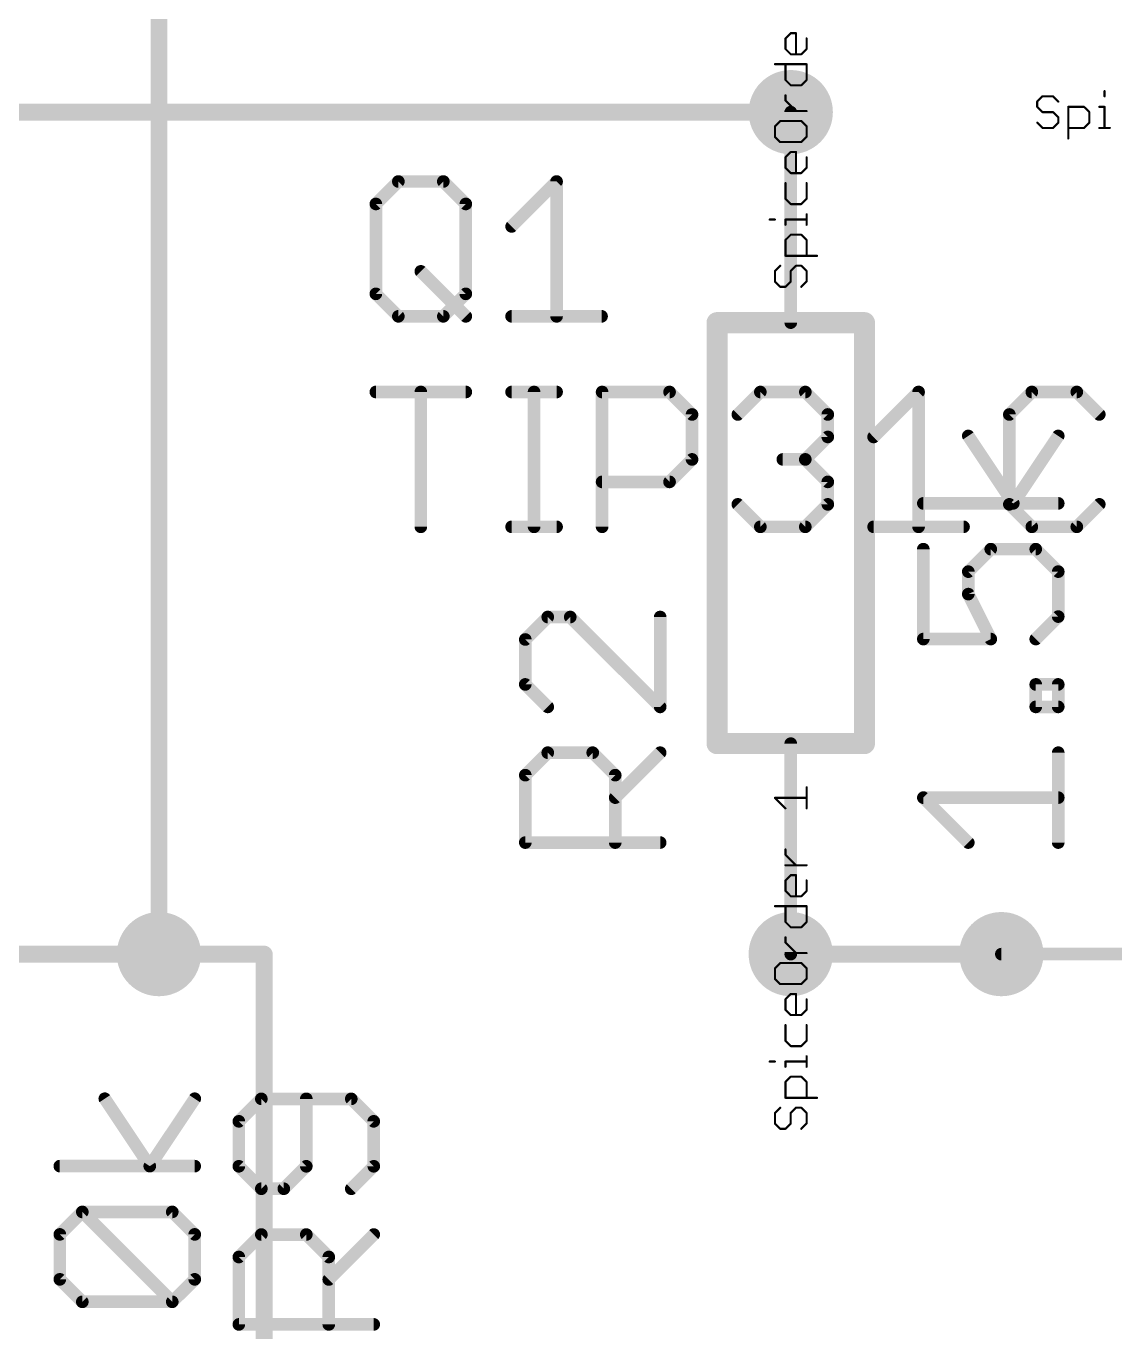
# Model space of a CAD drawing. Extents: x -22 to 205, y 41 to 107.
# Drawn here: x 39.04 to 52.17, y 64.02 to 79.78 of the extents above; entities that cross this region are included whole.
import ezdxf

# ---------------------------------------------------------------- set-up
doc = ezdxf.new("R2010")
doc.units = 0
for name, color, linetype in [('91', 94, 'CONTINUOUS'), ('94', 14, 'CONTINUOUS'), ('95', 251, 'CONTINUOUS'), ('96', 251, 'CONTINUOUS'), ('99', 214, 'CONTINUOUS')]:
    doc.layers.add(name, color=color, linetype=linetype)

msp = doc.modelspace()

# ---------------------------------------------------------------- linework, layer by layer
at = {"layer": '91', "const_width": 0.2032}
for points in [[(40.64, 68.58), (40.64, 92.71)], [(48.26, 78.74), (33.02, 78.74)], [(35.56, 68.58), (40.64, 68.58)], [(41.91, 68.58), (40.64, 68.58)], [(41.91, 62.23), (41.91, 68.58)], [(48.26, 68.58), (50.8, 68.58)]]:
    msp.add_lwpolyline(points, dxfattribs=at)
at = {"layer": '91'}
for points, const_width in [([(48.26, 78.486, 1), (48.26, 78.994, 1), (48.26, 78.486)], 0.508), ([(48.26, 78.6892, 1), (48.26, 78.7908)], 0.1016), ([(40.64, 68.326, 1), (40.64, 68.834, 1), (40.64, 68.326)], 0.508), ([(48.26, 68.326, 1), (48.26, 68.834, 1), (48.26, 68.326)], 0.508), ([(50.8, 68.326, 1), (50.8, 68.834, 1), (50.8, 68.326)], 0.508), ([(40.64, 68.6308, 1), (40.64, 68.5292)], 0.1016), ([(40.5892, 68.58, 1), (40.6908, 68.58)], 0.1016), ([(40.64, 68.5292, 1), (40.64, 68.6308)], 0.1016), ([(41.9608, 68.58, 1), (41.8592, 68.58)], 0.1016), ([(41.91, 68.5292, 1), (41.91, 68.6308)], 0.1016), ([(48.26, 68.6308, 1), (48.26, 68.5292)], 0.1016), ([(50.8, 68.5292, 1), (50.8, 68.6308)], 0.1016)]:
    msp.add_lwpolyline(points, format="xyb", dxfattribs=dict(at, const_width=const_width))
at = {"layer": '94'}
for points, const_width in [([(48.26, 78.74), (48.26, 76.2)], 0.1524), ([(47.371, 76.2), (47.371, 71.12)], 0.254), ([(49.149, 76.2), (47.371, 76.2)], 0.254), ([(49.149, 71.12), (49.149, 76.2)], 0.254), ([(49.149, 71.12), (47.371, 71.12)], 0.254), ([(48.26, 68.58), (48.26, 71.12)], 0.1524), ([(50.8, 68.58), (53.34, 68.58)], 0.1524)]:
    msp.add_lwpolyline(points, dxfattribs=dict(at, const_width=const_width))
for points, const_width in [([(48.2981, 78.74, 1), (48.2219, 78.74)], 0.0762), ([(47.4345, 76.2, 1), (47.3075, 76.2)], 0.127), ([(47.371, 76.2635, 1), (47.371, 76.1365)], 0.127), ([(49.2125, 76.2, 1), (49.0855, 76.2)], 0.127), ([(49.149, 76.1365, 1), (49.149, 76.2635)], 0.127), ([(48.2219, 76.2, 1), (48.2981, 76.2)], 0.0762), ([(47.371, 71.1835, 1), (47.371, 71.0565)], 0.127), ([(49.149, 71.0565, 1), (49.149, 71.1835)], 0.127), ([(47.3075, 71.12, 1), (47.4345, 71.12)], 0.127), ([(48.2981, 71.12, 1), (48.2219, 71.12)], 0.0762), ([(49.0855, 71.12, 1), (49.2125, 71.12)], 0.127), ([(48.2219, 68.58, 1), (48.2981, 68.58)], 0.0762), ([(50.8, 68.6181, 1), (50.8, 68.5419)], 0.0762)]:
    msp.add_lwpolyline(points, format="xyb", dxfattribs=dict(at, const_width=const_width))
at = {"layer": '95', "const_width": 0.1524}
for points in [[(43.2562, 77.632), (43.5274, 77.9032)], [(43.5274, 77.9032), (44.0697, 77.9032)], [(44.0697, 77.9032), (44.3409, 77.632)], [(44.8934, 77.3609), (45.4357, 77.9032)], [(45.4357, 77.9032), (45.4357, 76.2762)], [(43.2562, 76.5474), (43.2562, 77.632)], [(44.3409, 77.632), (44.3409, 76.5474)], [(43.7985, 76.8185), (44.3409, 76.2762)], [(43.5274, 76.2762), (43.2562, 76.5474)], [(44.3409, 76.5474), (44.0697, 76.2762)], [(44.0697, 76.2762), (43.5274, 76.2762)], [(44.8934, 76.2762), (45.978, 76.2762)], [(45.3294, 72.648), (45.0582, 72.3769)], [(45.6005, 72.648), (45.3294, 72.648)], [(46.6852, 71.5634), (45.6005, 72.648)], [(46.6852, 72.648), (46.6852, 71.5634)], [(45.0582, 72.3769), (45.0582, 71.8345)], [(45.0582, 71.8345), (45.3294, 71.5634)], [(45.0582, 70.7397), (45.3294, 71.0109)], [(45.3294, 71.0109), (45.8717, 71.0109)], [(45.8717, 71.0109), (46.1429, 70.7397)], [(46.1429, 70.4685), (46.6852, 71.0109)], [(45.0582, 69.9262), (45.0582, 70.7397)], [(46.1429, 70.7397), (46.1429, 69.9262)], [(46.6852, 69.9262), (45.0582, 69.9262)], [(41.875, 66.8337), (41.6038, 66.5625)], [(42.9596, 66.8337), (41.875, 66.8337)], [(42.4173, 66.0202), (42.4173, 66.8337)], [(43.2308, 66.5625), (42.9596, 66.8337)], [(41.6038, 66.5625), (41.6038, 66.0202)], [(43.2308, 66.0202), (43.2308, 66.5625)], [(41.6038, 66.0202), (41.875, 65.749)], [(42.1461, 65.749), (42.4173, 66.0202)], [(42.9596, 65.749), (43.2308, 66.0202)], [(41.875, 65.749), (42.1461, 65.749)], [(41.6038, 64.9254), (41.875, 65.1965)], [(41.875, 65.1965), (42.4173, 65.1965)], [(42.4173, 65.1965), (42.6885, 64.9254)], [(42.6885, 64.6542), (43.2308, 65.1965)], [(41.6038, 64.1119), (41.6038, 64.9254)], [(42.6885, 64.9254), (42.6885, 64.1119)], [(43.2308, 64.1119), (41.6038, 64.1119)]]:
    msp.add_lwpolyline(points, dxfattribs=at)
at = {"layer": '95', "const_width": 0.0762}
for points in [[(43.5274, 77.9413, 1), (43.5274, 77.8651)], [(43.5543, 77.8762, 1), (43.5004, 77.9301)], [(44.0966, 77.9301, 1), (44.0428, 77.8762)], [(44.0697, 77.8651, 1), (44.0697, 77.9413)], [(45.4738, 77.9032, 1), (45.3976, 77.9032)], [(45.4626, 77.8762, 1), (45.4087, 77.9301)], [(43.2943, 77.632, 1), (43.2181, 77.632)], [(43.2293, 77.659, 1), (43.2831, 77.6051)], [(44.379, 77.632, 1), (44.3028, 77.632)], [(44.3139, 77.6051, 1), (44.3678, 77.659)], [(44.8664, 77.3878, 1), (44.9203, 77.3339)], [(43.8255, 76.8455, 1), (43.7716, 76.7916)], [(43.2831, 76.5743, 1), (43.2293, 76.5204)], [(43.2181, 76.5474, 1), (43.2943, 76.5474)], [(44.3028, 76.5474, 1), (44.379, 76.5474)], [(44.3678, 76.5204, 1), (44.3139, 76.5743)], [(43.5274, 76.3143, 1), (43.5274, 76.2381)], [(43.5004, 76.2493, 1), (43.5543, 76.3031)], [(44.0428, 76.3031, 1), (44.0966, 76.2493)], [(44.0697, 76.2381, 1), (44.0697, 76.3143)], [(44.3139, 76.2493, 1), (44.3678, 76.3031)], [(44.8934, 76.3143, 1), (44.8934, 76.2381)], [(45.3976, 76.2762, 1), (45.4738, 76.2762)], [(45.978, 76.2381, 1), (45.978, 76.3143)], [(45.3294, 72.6861, 1), (45.3294, 72.6099)], [(45.3563, 72.6211, 1), (45.3024, 72.675)], [(45.6275, 72.675, 1), (45.5736, 72.6211)], [(45.6005, 72.6099, 1), (45.6005, 72.6861)], [(46.7233, 72.648, 1), (46.6471, 72.648)], [(45.0963, 72.3769, 1), (45.0201, 72.3769)], [(45.0313, 72.4038, 1), (45.0852, 72.3499)], [(45.0852, 71.8615, 1), (45.0313, 71.8076)], [(45.0201, 71.8345, 1), (45.0963, 71.8345)], [(45.3024, 71.5364, 1), (45.3563, 71.5903)], [(46.6471, 71.5634, 1), (46.7233, 71.5634)], [(46.6583, 71.5364, 1), (46.7121, 71.5903)], [(45.3294, 71.049, 1), (45.3294, 70.9728)], [(45.3563, 70.9839, 1), (45.3024, 71.0378)], [(45.8986, 71.0378, 1), (45.8448, 70.9839)], [(45.8717, 70.9728, 1), (45.8717, 71.049)], [(46.7121, 70.9839, 1), (46.6583, 71.0378)], [(45.0963, 70.7397, 1), (45.0201, 70.7397)], [(45.0313, 70.7666, 1), (45.0852, 70.7128)], [(46.181, 70.7397, 1), (46.1048, 70.7397)], [(46.1159, 70.7128, 1), (46.1698, 70.7666)], [(46.1159, 70.4955, 1), (46.1698, 70.4416)], [(45.0582, 69.9643, 1), (45.0582, 69.8881)], [(45.0201, 69.9262, 1), (45.0963, 69.9262)], [(46.1048, 69.9262, 1), (46.181, 69.9262)], [(46.6852, 69.8881, 1), (46.6852, 69.9643)], [(41.875, 66.8718, 1), (41.875, 66.7956)], [(41.9019, 66.8068, 1), (41.848, 66.8606)], [(42.4554, 66.8337, 1), (42.3792, 66.8337)], [(42.9866, 66.8606, 1), (42.9327, 66.8068)], [(42.9596, 66.7956, 1), (42.9596, 66.8718)], [(41.6419, 66.5625, 1), (41.5657, 66.5625)], [(41.5769, 66.5895, 1), (41.6308, 66.5356)], [(43.2689, 66.5625, 1), (43.1927, 66.5625)], [(43.2039, 66.5356, 1), (43.2577, 66.5895)], [(41.5657, 66.0202, 1), (41.6419, 66.0202)], [(41.6308, 66.0471, 1), (41.5769, 65.9933)], [(42.3792, 66.0202, 1), (42.4554, 66.0202)], [(42.4442, 65.9933, 1), (42.3904, 66.0471)], [(43.1927, 66.0202, 1), (43.2689, 66.0202)], [(43.2577, 65.9933, 1), (43.2039, 66.0471)], [(41.875, 65.7871, 1), (41.875, 65.7109)], [(41.848, 65.7221, 1), (41.9019, 65.776)], [(42.1192, 65.776, 1), (42.1731, 65.7221)], [(42.1461, 65.7109, 1), (42.1461, 65.7871)], [(42.9327, 65.776, 1), (42.9866, 65.7221)], [(41.875, 65.2346, 1), (41.875, 65.1584)], [(41.9019, 65.1696, 1), (41.848, 65.2235)], [(42.4442, 65.2235, 1), (42.3904, 65.1696)], [(42.4173, 65.1584, 1), (42.4173, 65.2346)], [(43.2577, 65.1696, 1), (43.2039, 65.2235)], [(41.6419, 64.9254, 1), (41.5657, 64.9254)], [(41.5769, 64.9523, 1), (41.6308, 64.8984)], [(42.7266, 64.9254, 1), (42.6504, 64.9254)], [(42.6615, 64.8984, 1), (42.7154, 64.9523)], [(42.6615, 64.6812, 1), (42.7154, 64.6273)], [(41.6038, 64.15, 1), (41.6038, 64.0738)], [(41.5657, 64.1119, 1), (41.6419, 64.1119)], [(42.6504, 64.1119, 1), (42.7266, 64.1119)], [(43.2308, 64.0738, 1), (43.2308, 64.15)]]:
    msp.add_lwpolyline(points, format="xyb", dxfattribs=at)
at = {"layer": '96', "const_width": 0.1524}
for points in [[(43.2562, 75.3632), (44.3409, 75.3632)], [(43.7985, 73.7362), (43.7985, 75.3632)], [(44.8934, 75.3632), (45.4357, 75.3632)], [(45.1645, 73.7362), (45.1645, 75.3632)], [(45.9848, 73.7362), (45.9848, 75.3632)], [(45.9848, 75.3632), (46.7983, 75.3632)], [(46.7983, 75.3632), (47.0695, 75.092)], [(47.622, 75.092), (47.8931, 75.3632)], [(47.8931, 75.3632), (48.4354, 75.3632)], [(48.4354, 75.3632), (48.7066, 75.092)], [(49.2591, 74.8209), (49.8014, 75.3632)], [(49.8014, 75.3632), (49.8014, 73.7362)], [(51.1674, 75.3632), (50.8963, 75.092)], [(51.7098, 75.3632), (51.1674, 75.3632)], [(51.9809, 75.092), (51.7098, 75.3632)], [(47.0695, 75.092), (47.0695, 74.5497)], [(48.7066, 75.092), (48.7066, 74.8209)], [(50.8963, 75.092), (50.8963, 74.0074)], [(48.7066, 74.8209), (48.4354, 74.5497)], [(50.9435, 74.0191), (50.4011, 74.8326)], [(51.4858, 74.8326), (50.9435, 74.0191)], [(47.0695, 74.5497), (46.7983, 74.2785)], [(48.4354, 74.5497), (48.1643, 74.5497)], [(48.4354, 74.5497), (48.7066, 74.2785)], [(46.7983, 74.2785), (45.9848, 74.2785)], [(48.7066, 74.2785), (48.7066, 74.0074)], [(47.8931, 73.7362), (47.622, 74.0074)], [(48.7066, 74.0074), (48.4354, 73.7362)], [(51.4858, 74.0191), (49.8588, 74.0191)], [(50.8963, 74.0074), (51.1674, 73.7362)], [(51.7098, 73.7362), (51.9809, 74.0074)], [(44.8934, 73.7362), (45.4357, 73.7362)], [(48.4354, 73.7362), (47.8931, 73.7362)], [(49.2591, 73.7362), (50.3438, 73.7362)], [(51.1674, 73.7362), (51.7098, 73.7362)], [(49.8588, 73.4666), (49.8588, 72.3819)], [(50.4011, 73.1954), (50.6723, 73.4666)], [(50.6723, 73.4666), (51.2146, 73.4666)], [(51.2146, 73.4666), (51.4858, 73.1954)], [(50.4011, 72.9243), (50.4011, 73.1954)], [(51.4858, 73.1954), (51.4858, 72.6531)], [(50.6723, 72.3819), (50.4011, 72.9243)], [(51.4858, 72.6531), (51.2146, 72.3819)], [(49.8588, 72.3819), (50.6723, 72.3819)], [(51.2146, 71.5634), (51.2146, 71.8345)], [(51.2146, 71.8345), (51.4858, 71.8345)], [(51.4858, 71.8345), (51.4858, 71.5634)], [(51.4858, 71.5634), (51.2146, 71.5634)], [(51.4858, 69.9262), (51.4858, 71.0109)], [(50.4011, 69.9262), (49.8588, 70.4685)], [(49.8588, 70.4685), (51.4858, 70.4685)], [(40.5295, 66.0219), (39.9871, 66.8354)], [(41.0718, 66.8354), (40.5295, 66.0219)], [(41.0718, 66.0219), (39.4448, 66.0219)], [(39.4448, 65.1982), (39.716, 65.4694)], [(39.716, 65.4694), (40.8006, 65.4694)], [(40.8006, 64.3847), (39.716, 65.4694)], [(40.8006, 65.4694), (41.0718, 65.1982)], [(39.4448, 64.6559), (39.4448, 65.1982)], [(41.0718, 65.1982), (41.0718, 64.6559)], [(39.716, 64.3847), (39.4448, 64.6559)], [(41.0718, 64.6559), (40.8006, 64.3847)], [(40.8006, 64.3847), (39.716, 64.3847)]]:
    msp.add_lwpolyline(points, dxfattribs=at)
at = {"layer": '96', "const_width": 0.0762}
for points in [[(43.2562, 75.4013, 1), (43.2562, 75.3251)], [(43.8366, 75.3632, 1), (43.7604, 75.3632)], [(44.3409, 75.3251, 1), (44.3409, 75.4013)], [(44.8934, 75.4013, 1), (44.8934, 75.3251)], [(45.2026, 75.3632, 1), (45.1264, 75.3632)], [(45.4357, 75.3251, 1), (45.4357, 75.4013)], [(46.0229, 75.3632, 1), (45.9467, 75.3632)], [(45.9848, 75.4013, 1), (45.9848, 75.3251)], [(46.8252, 75.3901, 1), (46.7713, 75.3362)], [(46.7983, 75.3251, 1), (46.7983, 75.4013)], [(47.8931, 75.4013, 1), (47.8931, 75.3251)], [(47.9201, 75.3362, 1), (47.8662, 75.3901)], [(48.4624, 75.3901, 1), (48.4085, 75.3362)], [(48.4354, 75.3251, 1), (48.4354, 75.4013)], [(49.8395, 75.3632, 1), (49.7633, 75.3632)], [(49.8284, 75.3362, 1), (49.7745, 75.3901)], [(51.1674, 75.4013, 1), (51.1674, 75.3251)], [(51.1944, 75.3362, 1), (51.1405, 75.3901)], [(51.7367, 75.3901, 1), (51.6828, 75.3362)], [(51.7098, 75.3251, 1), (51.7098, 75.4013)], [(47.1076, 75.092, 1), (47.0314, 75.092)], [(48.7447, 75.092, 1), (48.6685, 75.092)], [(50.9344, 75.092, 1), (50.8582, 75.092)], [(47.0425, 75.0651, 1), (47.0964, 75.119)], [(47.595, 75.119, 1), (47.6489, 75.0651)], [(48.6797, 75.0651, 1), (48.7335, 75.119)], [(50.8693, 75.119, 1), (50.9232, 75.0651)], [(51.954, 75.0651, 1), (52.0079, 75.119)], [(48.6685, 74.8209, 1), (48.7447, 74.8209)], [(48.7336, 74.7939, 1), (48.6797, 74.8478)], [(49.2322, 74.8478, 1), (49.286, 74.7939)], [(50.4328, 74.8537, 1), (50.3694, 74.8115)], [(51.5175, 74.8115, 1), (51.4541, 74.8537)], [(47.0314, 74.5497, 1), (47.1076, 74.5497)], [(47.0964, 74.5228, 1), (47.0425, 74.5766)], [(48.1643, 74.5878, 1), (48.1643, 74.5116)], [(48.4624, 74.5766, 1), (48.4085, 74.5228)], [(48.4085, 74.5766, 1), (48.4624, 74.5228)], [(48.4354, 74.5116, 1), (48.4354, 74.5878)], [(45.9848, 74.3166, 1), (45.9848, 74.2404)], [(46.7713, 74.3055, 1), (46.8252, 74.2516)], [(46.7983, 74.2404, 1), (46.7983, 74.3166)], [(48.7447, 74.2785, 1), (48.6685, 74.2785)], [(48.6797, 74.2516, 1), (48.7336, 74.3055)], [(47.6489, 74.0343, 1), (47.595, 73.9804)], [(48.7335, 73.9804, 1), (48.6797, 74.0343)], [(49.8588, 74.0572, 1), (49.8588, 73.981)], [(50.9232, 74.0343, 1), (50.8693, 73.9804)], [(50.9118, 74.0402, 1), (50.9752, 73.998)], [(50.9118, 73.998, 1), (50.9752, 74.0402)], [(51.4858, 73.981, 1), (51.4858, 74.0572)], [(52.0079, 73.9804, 1), (51.954, 74.0343)], [(48.6685, 74.0074, 1), (48.7447, 74.0074)], [(50.8582, 74.0074, 1), (50.9344, 74.0074)], [(43.7604, 73.7362, 1), (43.8366, 73.7362)], [(44.8934, 73.7743, 1), (44.8934, 73.6981)], [(45.1264, 73.7362, 1), (45.2026, 73.7362)], [(45.4357, 73.6981, 1), (45.4357, 73.7743)], [(45.9467, 73.7362, 1), (46.0229, 73.7362)], [(47.8931, 73.7743, 1), (47.8931, 73.6981)], [(47.8662, 73.7093, 1), (47.9201, 73.7631)], [(48.4085, 73.7631, 1), (48.4624, 73.7093)], [(48.4354, 73.6981, 1), (48.4354, 73.7743)], [(49.2591, 73.7743, 1), (49.2591, 73.6981)], [(49.7633, 73.7362, 1), (49.8395, 73.7362)], [(50.3438, 73.6981, 1), (50.3438, 73.7743)], [(51.1674, 73.7743, 1), (51.1674, 73.6981)], [(51.1405, 73.7093, 1), (51.1944, 73.7631)], [(51.6828, 73.7631, 1), (51.7367, 73.7093)], [(51.7098, 73.6981, 1), (51.7098, 73.7743)], [(49.8969, 73.4666, 1), (49.8207, 73.4666)], [(50.6723, 73.5047, 1), (50.6723, 73.4285)], [(50.6992, 73.4397, 1), (50.6454, 73.4935)], [(51.2416, 73.4935, 1), (51.1877, 73.4397)], [(51.2146, 73.4285, 1), (51.2146, 73.5047)], [(50.4392, 73.1954, 1), (50.363, 73.1954)], [(51.5239, 73.1954, 1), (51.4477, 73.1954)], [(50.3742, 73.2224, 1), (50.4281, 73.1685)], [(51.4589, 73.1685, 1), (51.5127, 73.2224)], [(50.363, 72.9243, 1), (50.4392, 72.9243)], [(50.4352, 72.9413, 1), (50.3671, 72.9072)], [(51.4477, 72.6531, 1), (51.5239, 72.6531)], [(51.5127, 72.6262, 1), (51.4589, 72.68)], [(49.8588, 72.42, 1), (49.8588, 72.3438)], [(49.8207, 72.3819, 1), (49.8969, 72.3819)], [(50.6382, 72.3649, 1), (50.7064, 72.399)], [(50.6723, 72.3438, 1), (50.6723, 72.42)], [(51.1877, 72.4089, 1), (51.2416, 72.355)], [(51.2527, 71.8345, 1), (51.1765, 71.8345)], [(51.2146, 71.8726, 1), (51.2146, 71.7964)], [(51.5239, 71.8345, 1), (51.4477, 71.8345)], [(51.4858, 71.7964, 1), (51.4858, 71.8726)], [(51.2146, 71.6015, 1), (51.2146, 71.5253)], [(51.1765, 71.5634, 1), (51.2527, 71.5634)], [(51.4477, 71.5634, 1), (51.5239, 71.5634)], [(51.4858, 71.5253, 1), (51.4858, 71.6015)], [(51.5239, 71.0109, 1), (51.4477, 71.0109)], [(49.8858, 70.4955, 1), (49.8319, 70.4416)], [(49.8588, 70.5066, 1), (49.8588, 70.4304)], [(51.4858, 70.4304, 1), (51.4858, 70.5066)], [(50.3742, 69.8993, 1), (50.4281, 69.9531)], [(51.4477, 69.9262, 1), (51.5239, 69.9262)], [(40.0188, 66.8565, 1), (39.9554, 66.8143)], [(41.1035, 66.8143, 1), (41.0401, 66.8565)], [(39.4448, 66.06, 1), (39.4448, 65.9838)], [(40.4978, 66.043, 1), (40.5612, 66.0008)], [(40.4978, 66.0008, 1), (40.5612, 66.043)], [(41.0718, 65.9838, 1), (41.0718, 66.06)], [(39.716, 65.5075, 1), (39.716, 65.4313)], [(39.7429, 65.4963, 1), (39.689, 65.4425)], [(39.7429, 65.4425, 1), (39.689, 65.4963)], [(40.8276, 65.4963, 1), (40.7737, 65.4425)], [(40.8006, 65.4313, 1), (40.8006, 65.5075)], [(39.4829, 65.1982, 1), (39.4067, 65.1982)], [(39.4179, 65.2252, 1), (39.4718, 65.1713)], [(41.1099, 65.1982, 1), (41.0337, 65.1982)], [(41.0449, 65.1713, 1), (41.0987, 65.2252)], [(39.4067, 64.6559, 1), (39.4829, 64.6559)], [(39.4718, 64.6828, 1), (39.4179, 64.629)], [(41.0337, 64.6559, 1), (41.1099, 64.6559)], [(41.0987, 64.629, 1), (41.0449, 64.6828)], [(39.716, 64.4228, 1), (39.716, 64.3466)], [(39.689, 64.3578, 1), (39.7429, 64.4117)], [(40.7737, 64.4117, 1), (40.8276, 64.3578)], [(40.7737, 64.3578, 1), (40.8276, 64.4117)], [(40.8006, 64.3466, 1), (40.8006, 64.4228)]]:
    msp.add_lwpolyline(points, format="xyb", dxfattribs=at)
at = {"layer": '99', "const_width": 0.0254}
for points in [[(48.1963, 79.6294), (48.2598, 79.693)], [(48.1963, 79.5023), (48.1963, 79.6294)], [(48.2598, 79.693), (48.3234, 79.693)], [(48.3234, 79.693), (48.3234, 79.4387)], [(48.4505, 79.6294), (48.4505, 79.5023)], [(48.2598, 79.4387), (48.1963, 79.5023)], [(48.3869, 79.4387), (48.2598, 79.4387)], [(48.4505, 79.5023), (48.3869, 79.4387)], [(48.0692, 79.3187), (48.4505, 79.3187)], [(48.1963, 79.1281), (48.1963, 79.3187)], [(48.4505, 79.3187), (48.4505, 79.1281)], [(48.2598, 79.0645), (48.1963, 79.1281)], [(48.4505, 79.1281), (48.3869, 79.0645)], [(48.1963, 78.8798), (48.1963, 78.9434)], [(48.3869, 79.0645), (48.2598, 79.0645)], [(51.2957, 78.9308), (51.2322, 78.8673)], [(51.4229, 78.9308), (51.2957, 78.9308)], [(51.4864, 78.8673), (51.4229, 78.9308)], [(52.0442, 78.9944), (52.0442, 78.9308)], [(48.3234, 78.7527), (48.1963, 78.8798)], [(51.2322, 78.8673), (51.2322, 78.8037)], [(51.2322, 78.8037), (51.2957, 78.7402)], [(51.6064, 78.4224), (51.6064, 78.8037)], [(51.6064, 78.8037), (51.7971, 78.8037)], [(51.7971, 78.8037), (51.8606, 78.7402)], [(51.9806, 78.8037), (52.0442, 78.8037)], [(52.0442, 78.8037), (52.0442, 78.5495)], [(48.1327, 78.6327), (48.0692, 78.5692)], [(48.3869, 78.6327), (48.1327, 78.6327)], [(48.4505, 78.7527), (48.1963, 78.7527)], [(48.4505, 78.5692), (48.3869, 78.6327)], [(51.2957, 78.5495), (51.2322, 78.6131)], [(51.2957, 78.7402), (51.4229, 78.7402)], [(51.4229, 78.7402), (51.4864, 78.6766)], [(51.4864, 78.6131), (51.4229, 78.5495)], [(51.4864, 78.6766), (51.4864, 78.6131)], [(51.8606, 78.6131), (51.7971, 78.5495)], [(51.8606, 78.7402), (51.8606, 78.6131)], [(48.0692, 78.5692), (48.0692, 78.442)], [(48.4505, 78.442), (48.4505, 78.5692)], [(51.4229, 78.5495), (51.2957, 78.5495)], [(51.7971, 78.5495), (51.6064, 78.5495)], [(51.9806, 78.5495), (52.1077, 78.5495)], [(48.0692, 78.442), (48.1327, 78.3785)], [(48.1327, 78.3785), (48.3869, 78.3785)], [(48.3869, 78.3785), (48.4505, 78.442)], [(48.1963, 78.1949), (48.2598, 78.2585)], [(48.1963, 78.0678), (48.1963, 78.1949)], [(48.2598, 78.2585), (48.3234, 78.2585)], [(48.3234, 78.2585), (48.3234, 78.0043)], [(48.4505, 78.1949), (48.4505, 78.0678)], [(48.2598, 78.0043), (48.1963, 78.0678)], [(48.3869, 78.0043), (48.2598, 78.0043)], [(48.4505, 78.0678), (48.3869, 78.0043)], [(48.1963, 77.8843), (48.1963, 77.6936)], [(48.4505, 77.6936), (48.4505, 77.8843)], [(48.1963, 77.6936), (48.2598, 77.6301)], [(48.3869, 77.6301), (48.4505, 77.6936)], [(48.2598, 77.6301), (48.3869, 77.6301)], [(48.0056, 77.4442), (48.0692, 77.4442)], [(48.1963, 77.3806), (48.1963, 77.4442)], [(48.1963, 77.4442), (48.4505, 77.4442)], [(48.4505, 77.3806), (48.4505, 77.5077)], [(48.1963, 77.1971), (48.2598, 77.2606)], [(48.1963, 77.0064), (48.1963, 77.1971)], [(48.2598, 77.2606), (48.3869, 77.2606)], [(48.3869, 77.2606), (48.4505, 77.1971)], [(48.4505, 77.1971), (48.4505, 77.0064)], [(48.1327, 76.8864), (48.0692, 76.8229)], [(48.5776, 77.0064), (48.1963, 77.0064)], [(48.2598, 76.8229), (48.3234, 76.8864)], [(48.3234, 76.8864), (48.3869, 76.8864)], [(48.3869, 76.8864), (48.4505, 76.8229)], [(48.0692, 76.8229), (48.0692, 76.6957)], [(48.2598, 76.6957), (48.2598, 76.8229)], [(48.4505, 76.8229), (48.4505, 76.6957)], [(48.0692, 76.6957), (48.1327, 76.6322)], [(48.1327, 76.6322), (48.1963, 76.6322)], [(48.1963, 76.6322), (48.2598, 76.6957)], [(48.4505, 76.6957), (48.3869, 76.6322)], [(48.4505, 70.339), (48.4505, 70.5932)], [(48.1963, 70.339), (48.0692, 70.4661)], [(48.0692, 70.4661), (48.4505, 70.4661)], [(48.1963, 69.7801), (48.1963, 69.8436)], [(48.3234, 69.6529), (48.1963, 69.7801)], [(48.4505, 69.6529), (48.1963, 69.6529)], [(48.1963, 69.4694), (48.2598, 69.533)], [(48.2598, 69.533), (48.3234, 69.533)], [(48.3234, 69.533), (48.3234, 69.2787)], [(48.1963, 69.3423), (48.1963, 69.4694)], [(48.2598, 69.2787), (48.1963, 69.3423)], [(48.4505, 69.3423), (48.3869, 69.2787)], [(48.4505, 69.4694), (48.4505, 69.3423)], [(48.0692, 69.1587), (48.4505, 69.1587)], [(48.1963, 68.9681), (48.1963, 69.1587)], [(48.3869, 69.2787), (48.2598, 69.2787)], [(48.4505, 69.1587), (48.4505, 68.9681)], [(48.2598, 68.9045), (48.1963, 68.9681)], [(48.3869, 68.9045), (48.2598, 68.9045)], [(48.4505, 68.9681), (48.3869, 68.9045)], [(48.1963, 68.7198), (48.1963, 68.7834)], [(48.3234, 68.5927), (48.1963, 68.7198)], [(48.4505, 68.5927), (48.1963, 68.5927)], [(48.1327, 68.4727), (48.0692, 68.4091)], [(48.0692, 68.4091), (48.0692, 68.282)], [(48.3869, 68.4727), (48.1327, 68.4727)], [(48.4505, 68.4091), (48.3869, 68.4727)], [(48.4505, 68.282), (48.4505, 68.4091)], [(48.0692, 68.282), (48.1327, 68.2185)], [(48.1327, 68.2185), (48.3869, 68.2185)], [(48.3869, 68.2185), (48.4505, 68.282)], [(48.1963, 68.0349), (48.2598, 68.0985)], [(48.2598, 68.0985), (48.3234, 68.0985)], [(48.3234, 68.0985), (48.3234, 67.8443)], [(48.1963, 67.9078), (48.1963, 68.0349)], [(48.2598, 67.8443), (48.1963, 67.9078)], [(48.4505, 67.9078), (48.3869, 67.8443)], [(48.4505, 68.0349), (48.4505, 67.9078)], [(48.3869, 67.8443), (48.2598, 67.8443)], [(48.1963, 67.7243), (48.1963, 67.5336)], [(48.4505, 67.5336), (48.4505, 67.7243)], [(48.1963, 67.5336), (48.2598, 67.4701)], [(48.2598, 67.4701), (48.3869, 67.4701)], [(48.3869, 67.4701), (48.4505, 67.5336)], [(48.0056, 67.2842), (48.0692, 67.2842)], [(48.1963, 67.2206), (48.1963, 67.2842)], [(48.1963, 67.2842), (48.4505, 67.2842)], [(48.4505, 67.2206), (48.4505, 67.3477)], [(48.1963, 67.0371), (48.2598, 67.1006)], [(48.1963, 66.8464), (48.1963, 67.0371)], [(48.2598, 67.1006), (48.3869, 67.1006)], [(48.3869, 67.1006), (48.4505, 67.0371)], [(48.4505, 67.0371), (48.4505, 66.8464)], [(48.5776, 66.8464), (48.1963, 66.8464)], [(48.1327, 66.7264), (48.0692, 66.6629)], [(48.0692, 66.6629), (48.0692, 66.5357)], [(48.2598, 66.6629), (48.3234, 66.7264)], [(48.2598, 66.5357), (48.2598, 66.6629)], [(48.3234, 66.7264), (48.3869, 66.7264)], [(48.3869, 66.7264), (48.4505, 66.6629)], [(48.4505, 66.6629), (48.4505, 66.5357)], [(48.0692, 66.5357), (48.1327, 66.4722)], [(48.1963, 66.4722), (48.2598, 66.5357)], [(48.4505, 66.5357), (48.3869, 66.4722)], [(48.1327, 66.4722), (48.1963, 66.4722)]]:
    msp.add_lwpolyline(points, dxfattribs=at)
at = {"layer": '99', "const_width": 0.0127}
for points in [[(48.2026, 79.6294, 1), (48.1899, 79.6294)], [(48.1918, 79.6339, 1), (48.2008, 79.6249)], [(48.2598, 79.6993, 1), (48.2598, 79.6866)], [(48.2643, 79.6885, 1), (48.2553, 79.6974)], [(48.3297, 79.693, 1), (48.317, 79.693)], [(48.3234, 79.6866, 1), (48.3234, 79.6993)], [(48.4569, 79.6294, 1), (48.4442, 79.6294)], [(48.2008, 79.5068, 1), (48.1918, 79.4978)], [(48.1899, 79.5023, 1), (48.2026, 79.5023)], [(48.2598, 79.4451, 1), (48.2598, 79.4324)], [(48.2553, 79.4342, 1), (48.2643, 79.4432)], [(48.317, 79.4387, 1), (48.3297, 79.4387)], [(48.3825, 79.4432, 1), (48.3914, 79.4342)], [(48.3869, 79.4324, 1), (48.3869, 79.4451)], [(48.4442, 79.5023, 1), (48.4569, 79.5023)], [(48.455, 79.4978, 1), (48.446, 79.5068)], [(48.0692, 79.3251, 1), (48.0692, 79.3124)], [(48.2026, 79.3187, 1), (48.1899, 79.3187)], [(48.4569, 79.3187, 1), (48.4442, 79.3187)], [(48.4505, 79.3124, 1), (48.4505, 79.3251)], [(48.2008, 79.1326, 1), (48.1918, 79.1236)], [(48.1899, 79.1281, 1), (48.2026, 79.1281)], [(48.4442, 79.1281, 1), (48.4569, 79.1281)], [(48.455, 79.1236, 1), (48.446, 79.1326)], [(48.2026, 78.9434, 1), (48.1899, 78.9434)], [(48.2598, 79.0709, 1), (48.2598, 79.0582)], [(48.2553, 79.06, 1), (48.2643, 79.069)], [(48.3825, 79.069, 1), (48.3914, 79.06)], [(48.3869, 79.0582, 1), (48.3869, 79.0709)], [(51.2957, 78.9372, 1), (51.2957, 78.9245)], [(51.3002, 78.9263, 1), (51.2913, 78.9353)], [(51.4273, 78.9353, 1), (51.4184, 78.9263)], [(51.4229, 78.9245, 1), (51.4229, 78.9372)], [(52.0505, 78.9944, 1), (52.0378, 78.9944)], [(48.2008, 78.8843, 1), (48.1918, 78.8753)], [(48.1899, 78.8798, 1), (48.2026, 78.8798)], [(51.2385, 78.8673, 1), (51.2258, 78.8673)], [(51.2277, 78.8718, 1), (51.2367, 78.8628)], [(51.2367, 78.8082, 1), (51.2277, 78.7992)], [(51.2258, 78.8037, 1), (51.2385, 78.8037)], [(51.4819, 78.8628, 1), (51.4909, 78.8718)], [(51.6064, 78.8101, 1), (51.6064, 78.7974)], [(51.6127, 78.8037, 1), (51.6, 78.8037)], [(51.8015, 78.8082, 1), (51.7926, 78.7992)], [(51.7971, 78.7974, 1), (51.7971, 78.8101)], [(51.9806, 78.8101, 1), (51.9806, 78.7974)], [(52.0378, 78.9308, 1), (52.0505, 78.9308)], [(52.0505, 78.8037, 1), (52.0378, 78.8037)], [(52.0442, 78.7974, 1), (52.0442, 78.8101)], [(48.1327, 78.6391, 1), (48.1327, 78.6264)], [(48.1372, 78.6282, 1), (48.1282, 78.6372)], [(48.1963, 78.759, 1), (48.1963, 78.7463)], [(48.3189, 78.7482, 1), (48.3279, 78.7572)], [(48.3914, 78.6372, 1), (48.3825, 78.6282)], [(48.3869, 78.6264, 1), (48.3869, 78.6391)], [(48.4505, 78.7463, 1), (48.4505, 78.759)], [(51.2367, 78.6175, 1), (51.2277, 78.6086)], [(51.2957, 78.7465, 1), (51.2957, 78.7338)], [(51.2913, 78.7357, 1), (51.3002, 78.7447)], [(51.4273, 78.7447, 1), (51.4184, 78.7357)], [(51.4229, 78.7338, 1), (51.4229, 78.7465)], [(51.4928, 78.6766, 1), (51.4801, 78.6766)], [(51.4819, 78.6721, 1), (51.4909, 78.6811)], [(51.4909, 78.6086, 1), (51.4819, 78.6175)], [(51.867, 78.7402, 1), (51.8543, 78.7402)], [(51.8561, 78.7357, 1), (51.8651, 78.7447)], [(51.8651, 78.6086, 1), (51.8561, 78.6175)], [(48.0755, 78.5692, 1), (48.0628, 78.5692)], [(48.0647, 78.5736, 1), (48.0737, 78.5647)], [(48.4569, 78.5692, 1), (48.4442, 78.5692)], [(48.446, 78.5647, 1), (48.455, 78.5736)], [(51.2957, 78.5559, 1), (51.2957, 78.5432)], [(51.2913, 78.545, 1), (51.3002, 78.554)], [(51.4184, 78.554, 1), (51.4273, 78.545)], [(51.4229, 78.5432, 1), (51.4229, 78.5559)], [(51.4801, 78.6131, 1), (51.4928, 78.6131)], [(51.6064, 78.5559, 1), (51.6064, 78.5432)], [(51.7926, 78.554, 1), (51.8015, 78.545)], [(51.7971, 78.5432, 1), (51.7971, 78.5559)], [(51.8543, 78.6131, 1), (51.867, 78.6131)], [(51.9806, 78.5559, 1), (51.9806, 78.5432)], [(52.0378, 78.5495, 1), (52.0505, 78.5495)], [(52.1077, 78.5432, 1), (52.1077, 78.5559)], [(48.0737, 78.4465, 1), (48.0647, 78.4376)], [(48.0628, 78.442, 1), (48.0755, 78.442)], [(48.1327, 78.3848, 1), (48.1327, 78.3721)], [(48.1282, 78.374, 1), (48.1372, 78.383)], [(48.3825, 78.383, 1), (48.3914, 78.374)], [(48.3869, 78.3721, 1), (48.3869, 78.3848)], [(48.4442, 78.442, 1), (48.4569, 78.442)], [(48.455, 78.4376, 1), (48.446, 78.4465)], [(51.6, 78.4224, 1), (51.6127, 78.4224)], [(48.2026, 78.1949, 1), (48.1899, 78.1949)], [(48.1918, 78.1994, 1), (48.2008, 78.1905)], [(48.2598, 78.2648, 1), (48.2598, 78.2521)], [(48.2643, 78.254, 1), (48.2553, 78.263)], [(48.3297, 78.2585, 1), (48.317, 78.2585)], [(48.3234, 78.2521, 1), (48.3234, 78.2648)], [(48.4569, 78.1949, 1), (48.4442, 78.1949)], [(48.2008, 78.0723, 1), (48.1918, 78.0633)], [(48.1899, 78.0678, 1), (48.2026, 78.0678)], [(48.2598, 78.0106, 1), (48.2598, 77.9979)], [(48.2553, 77.9998, 1), (48.2643, 78.0088)], [(48.317, 78.0043, 1), (48.3297, 78.0043)], [(48.3825, 78.0088, 1), (48.3914, 77.9998)], [(48.3869, 77.9979, 1), (48.3869, 78.0106)], [(48.4442, 78.0678, 1), (48.4569, 78.0678)], [(48.455, 78.0633, 1), (48.446, 78.0723)], [(48.2026, 77.8843, 1), (48.1899, 77.8843)], [(48.4569, 77.8843, 1), (48.4442, 77.8843)], [(48.2008, 77.6981, 1), (48.1918, 77.6891)], [(48.1899, 77.6936, 1), (48.2026, 77.6936)], [(48.4442, 77.6936, 1), (48.4569, 77.6936)], [(48.455, 77.6891, 1), (48.446, 77.6981)], [(48.2598, 77.6364, 1), (48.2598, 77.6237)], [(48.2553, 77.6256, 1), (48.2643, 77.6346)], [(48.3825, 77.6346, 1), (48.3914, 77.6256)], [(48.3869, 77.6237, 1), (48.3869, 77.6364)], [(48.0056, 77.4505, 1), (48.0056, 77.4378)], [(48.0692, 77.4378, 1), (48.0692, 77.4505)], [(48.2026, 77.4442, 1), (48.1899, 77.4442)], [(48.1963, 77.4505, 1), (48.1963, 77.4378)], [(48.1899, 77.3806, 1), (48.2026, 77.3806)], [(48.4569, 77.5077, 1), (48.4442, 77.5077)], [(48.4442, 77.3806, 1), (48.4569, 77.3806)], [(48.4505, 77.4378, 1), (48.4505, 77.4505)], [(48.2026, 77.1971, 1), (48.1899, 77.1971)], [(48.1918, 77.2015, 1), (48.2008, 77.1926)], [(48.2598, 77.267, 1), (48.2598, 77.2543)], [(48.2643, 77.2561, 1), (48.2553, 77.2651)], [(48.3914, 77.2651, 1), (48.3825, 77.2561)], [(48.3869, 77.2543, 1), (48.3869, 77.267)], [(48.4569, 77.1971, 1), (48.4442, 77.1971)], [(48.446, 77.1926, 1), (48.455, 77.2015)], [(48.1372, 76.8819, 1), (48.1282, 76.8909)], [(48.1963, 77.0127, 1), (48.1963, 77)], [(48.1899, 77.0064, 1), (48.2026, 77.0064)], [(48.3234, 76.8928, 1), (48.3234, 76.8801)], [(48.3279, 76.8819, 1), (48.3189, 76.8909)], [(48.3914, 76.8909, 1), (48.3825, 76.8819)], [(48.3869, 76.8801, 1), (48.3869, 76.8928)], [(48.4442, 77.0064, 1), (48.4569, 77.0064)], [(48.5776, 77, 1), (48.5776, 77.0127)], [(48.0755, 76.8229, 1), (48.0628, 76.8229)], [(48.0647, 76.8273, 1), (48.0737, 76.8184)], [(48.2553, 76.8273, 1), (48.2643, 76.8184)], [(48.2662, 76.8229, 1), (48.2535, 76.8229)], [(48.4569, 76.8229, 1), (48.4442, 76.8229)], [(48.446, 76.8184, 1), (48.455, 76.8273)], [(48.0737, 76.7002, 1), (48.0647, 76.6913)], [(48.0628, 76.6957, 1), (48.0755, 76.6957)], [(48.1327, 76.6385, 1), (48.1327, 76.6258)], [(48.1282, 76.6277, 1), (48.1372, 76.6367)], [(48.1918, 76.6367, 1), (48.2008, 76.6277)], [(48.1963, 76.6258, 1), (48.1963, 76.6385)], [(48.2535, 76.6957, 1), (48.2662, 76.6957)], [(48.2643, 76.6913, 1), (48.2553, 76.7002)], [(48.3825, 76.6367, 1), (48.3914, 76.6277)], [(48.4442, 76.6957, 1), (48.4569, 76.6957)], [(48.455, 76.6913, 1), (48.446, 76.7002)], [(48.4569, 70.5932, 1), (48.4442, 70.5932)], [(48.0737, 70.4706, 1), (48.0647, 70.4616)], [(48.0692, 70.4724, 1), (48.0692, 70.4597)], [(48.4505, 70.4597, 1), (48.4505, 70.4724)], [(48.1918, 70.3345, 1), (48.2008, 70.3435)], [(48.4442, 70.339, 1), (48.4569, 70.339)], [(48.2026, 69.8436, 1), (48.1899, 69.8436)], [(48.2008, 69.7845, 1), (48.1918, 69.7756)], [(48.1899, 69.7801, 1), (48.2026, 69.7801)], [(48.1963, 69.6593, 1), (48.1963, 69.6466)], [(48.3189, 69.6485, 1), (48.3279, 69.6574)], [(48.4505, 69.6466, 1), (48.4505, 69.6593)], [(48.2598, 69.5393, 1), (48.2598, 69.5266)], [(48.2643, 69.5285, 1), (48.2553, 69.5374)], [(48.3297, 69.533, 1), (48.317, 69.533)], [(48.3234, 69.5266, 1), (48.3234, 69.5393)], [(48.2026, 69.4694, 1), (48.1899, 69.4694)], [(48.1918, 69.4739, 1), (48.2008, 69.4649)], [(48.2008, 69.3468, 1), (48.1918, 69.3378)], [(48.1899, 69.3423, 1), (48.2026, 69.3423)], [(48.4569, 69.4694, 1), (48.4442, 69.4694)], [(48.4442, 69.3423, 1), (48.4569, 69.3423)], [(48.455, 69.3378, 1), (48.446, 69.3468)], [(48.0692, 69.1651, 1), (48.0692, 69.1524)], [(48.2026, 69.1587, 1), (48.1899, 69.1587)], [(48.2598, 69.2851, 1), (48.2598, 69.2724)], [(48.2553, 69.2742, 1), (48.2643, 69.2832)], [(48.317, 69.2787, 1), (48.3297, 69.2787)], [(48.3825, 69.2832, 1), (48.3914, 69.2742)], [(48.3869, 69.2724, 1), (48.3869, 69.2851)], [(48.4569, 69.1587, 1), (48.4442, 69.1587)], [(48.4505, 69.1524, 1), (48.4505, 69.1651)], [(48.2008, 68.9726, 1), (48.1918, 68.9636)], [(48.1899, 68.9681, 1), (48.2026, 68.9681)], [(48.2598, 68.9109, 1), (48.2598, 68.8982)], [(48.2553, 68.9, 1), (48.2643, 68.909)], [(48.3825, 68.909, 1), (48.3914, 68.9)], [(48.3869, 68.8982, 1), (48.3869, 68.9109)], [(48.4442, 68.9681, 1), (48.4569, 68.9681)], [(48.455, 68.9636, 1), (48.446, 68.9726)], [(48.2026, 68.7834, 1), (48.1899, 68.7834)], [(48.2008, 68.7243, 1), (48.1918, 68.7153)], [(48.1899, 68.7198, 1), (48.2026, 68.7198)], [(48.1963, 68.599, 1), (48.1963, 68.5863)], [(48.3189, 68.5882, 1), (48.3279, 68.5972)], [(48.4505, 68.5863, 1), (48.4505, 68.599)], [(48.0755, 68.4091, 1), (48.0628, 68.4091)], [(48.0647, 68.4136, 1), (48.0737, 68.4047)], [(48.1327, 68.4791, 1), (48.1327, 68.4664)], [(48.1372, 68.4682, 1), (48.1282, 68.4772)], [(48.3914, 68.4772, 1), (48.3825, 68.4682)], [(48.3869, 68.4664, 1), (48.3869, 68.4791)], [(48.4569, 68.4091, 1), (48.4442, 68.4091)], [(48.446, 68.4047, 1), (48.455, 68.4136)], [(48.0737, 68.2865, 1), (48.0647, 68.2776)], [(48.0628, 68.282, 1), (48.0755, 68.282)], [(48.1327, 68.2248, 1), (48.1327, 68.2121)], [(48.1282, 68.214, 1), (48.1372, 68.223)], [(48.3825, 68.223, 1), (48.3914, 68.214)], [(48.3869, 68.2121, 1), (48.3869, 68.2248)], [(48.4442, 68.282, 1), (48.4569, 68.282)], [(48.455, 68.2776, 1), (48.446, 68.2865)], [(48.2598, 68.1048, 1), (48.2598, 68.0921)], [(48.2643, 68.094, 1), (48.2553, 68.103)], [(48.3297, 68.0985, 1), (48.317, 68.0985)], [(48.3234, 68.0921, 1), (48.3234, 68.1048)], [(48.2026, 68.0349, 1), (48.1899, 68.0349)], [(48.1918, 68.0394, 1), (48.2008, 68.0305)], [(48.2008, 67.9123, 1), (48.1918, 67.9033)], [(48.1899, 67.9078, 1), (48.2026, 67.9078)], [(48.4569, 68.0349, 1), (48.4442, 68.0349)], [(48.4442, 67.9078, 1), (48.4569, 67.9078)], [(48.455, 67.9033, 1), (48.446, 67.9123)], [(48.2598, 67.8506, 1), (48.2598, 67.8379)], [(48.2553, 67.8398, 1), (48.2643, 67.8488)], [(48.317, 67.8443, 1), (48.3297, 67.8443)], [(48.3825, 67.8488, 1), (48.3914, 67.8398)], [(48.3869, 67.8379, 1), (48.3869, 67.8506)], [(48.2026, 67.7243, 1), (48.1899, 67.7243)], [(48.4569, 67.7243, 1), (48.4442, 67.7243)], [(48.2008, 67.5381, 1), (48.1918, 67.5291)], [(48.1899, 67.5336, 1), (48.2026, 67.5336)], [(48.2598, 67.4764, 1), (48.2598, 67.4637)], [(48.2553, 67.4656, 1), (48.2643, 67.4746)], [(48.3825, 67.4746, 1), (48.3914, 67.4656)], [(48.3869, 67.4637, 1), (48.3869, 67.4764)], [(48.4442, 67.5336, 1), (48.4569, 67.5336)], [(48.455, 67.5291, 1), (48.446, 67.5381)], [(48.0056, 67.2905, 1), (48.0056, 67.2778)], [(48.0692, 67.2778, 1), (48.0692, 67.2905)], [(48.2026, 67.2842, 1), (48.1899, 67.2842)], [(48.1963, 67.2905, 1), (48.1963, 67.2778)], [(48.4569, 67.3477, 1), (48.4442, 67.3477)], [(48.4505, 67.2778, 1), (48.4505, 67.2905)], [(48.1899, 67.2206, 1), (48.2026, 67.2206)], [(48.4442, 67.2206, 1), (48.4569, 67.2206)], [(48.2026, 67.0371, 1), (48.1899, 67.0371)], [(48.1918, 67.0415, 1), (48.2008, 67.0326)], [(48.2598, 67.107, 1), (48.2598, 67.0943)], [(48.2643, 67.0961, 1), (48.2553, 67.1051)], [(48.3914, 67.1051, 1), (48.3825, 67.0961)], [(48.3869, 67.0943, 1), (48.3869, 67.107)], [(48.4569, 67.0371, 1), (48.4442, 67.0371)], [(48.446, 67.0326, 1), (48.455, 67.0415)], [(48.1963, 66.8527, 1), (48.1963, 66.84)], [(48.1899, 66.8464, 1), (48.2026, 66.8464)], [(48.4442, 66.8464, 1), (48.4569, 66.8464)], [(48.5776, 66.84, 1), (48.5776, 66.8527)], [(48.0755, 66.6629, 1), (48.0628, 66.6629)], [(48.0647, 66.6673, 1), (48.0737, 66.6584)], [(48.1372, 66.7219, 1), (48.1282, 66.7309)], [(48.2553, 66.6673, 1), (48.2643, 66.6584)], [(48.2662, 66.6629, 1), (48.2535, 66.6629)], [(48.3234, 66.7328, 1), (48.3234, 66.7201)], [(48.3279, 66.7219, 1), (48.3189, 66.7309)], [(48.3914, 66.7309, 1), (48.3825, 66.7219)], [(48.3869, 66.7201, 1), (48.3869, 66.7328)], [(48.4569, 66.6629, 1), (48.4442, 66.6629)], [(48.446, 66.6584, 1), (48.455, 66.6673)], [(48.0737, 66.5402, 1), (48.0647, 66.5313)], [(48.0628, 66.5357, 1), (48.0755, 66.5357)], [(48.2535, 66.5357, 1), (48.2662, 66.5357)], [(48.2643, 66.5313, 1), (48.2553, 66.5402)], [(48.4442, 66.5357, 1), (48.4569, 66.5357)], [(48.455, 66.5313, 1), (48.446, 66.5402)], [(48.1327, 66.4785, 1), (48.1327, 66.4658)], [(48.1282, 66.4677, 1), (48.1372, 66.4767)], [(48.1918, 66.4767, 1), (48.2008, 66.4677)], [(48.1963, 66.4658, 1), (48.1963, 66.4785)], [(48.3825, 66.4767, 1), (48.3914, 66.4677)]]:
    msp.add_lwpolyline(points, format="xyb", dxfattribs=at)

doc.saveas('drawing.dxf')
